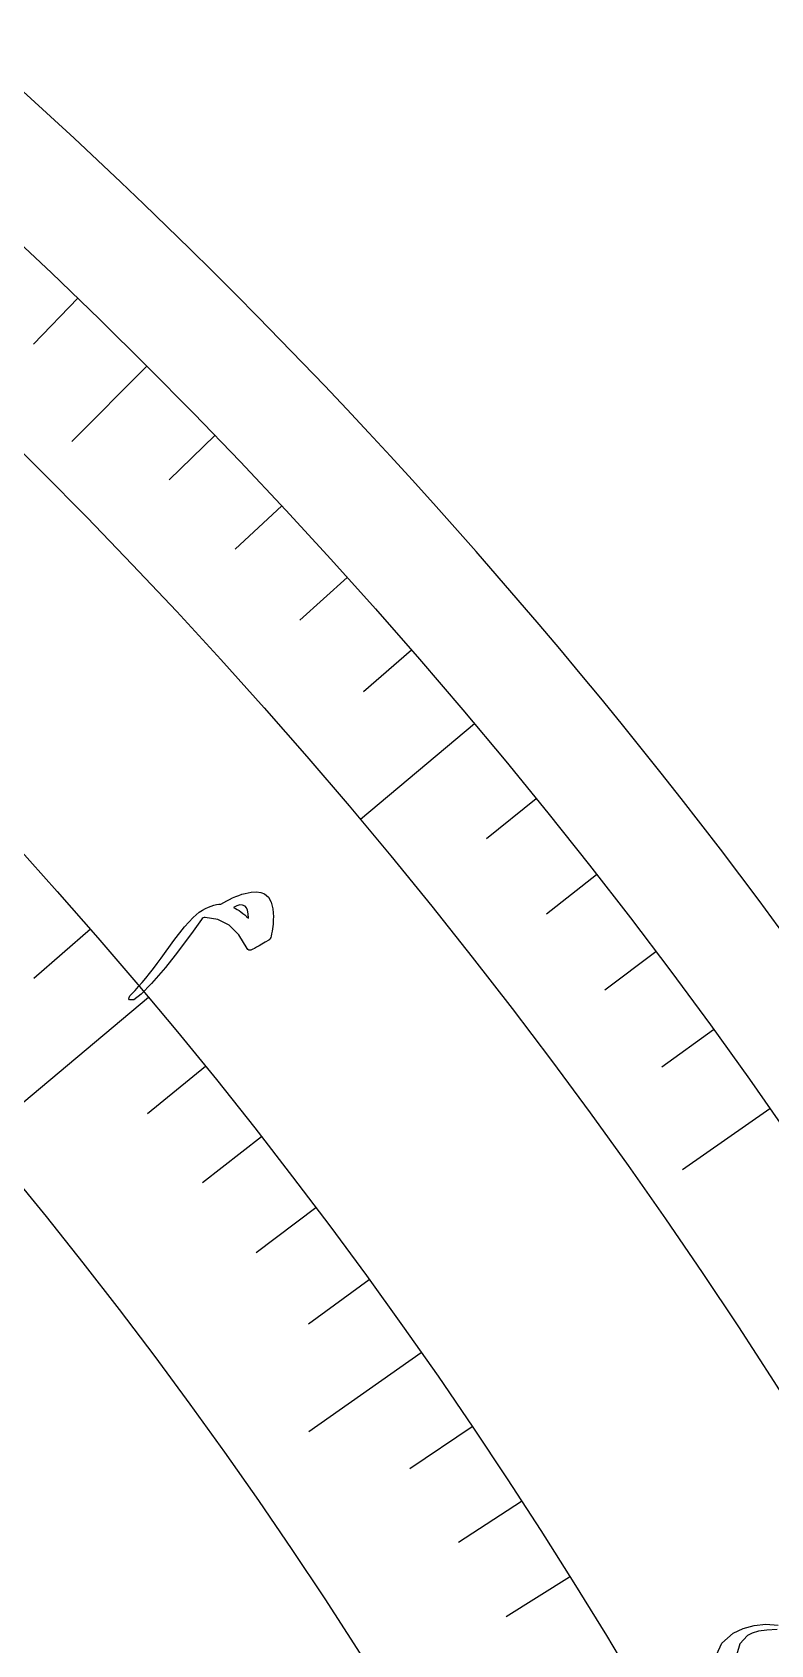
# Model space of a CAD drawing. Header units: millimetres. Extents: x -77 to 77, y -78 to 103.
# Drawn here: x 52.14 to 62.23, y 36.24 to 58.26 of the extents above; entities that cross this region are included whole.
import ezdxf

# ---------------------------------------------------------------- set-up
doc = ezdxf.new("R2010")
doc.units = ezdxf.units.MM
for name, color, linetype in [('CUT_OUTER', 1, 'Continuous'), ('ENGRAVE', 7, 'Continuous'), ('ENGRAVE_FINE', 8, 'Continuous'), ('TEXT', 5, 'Continuous')]:
    doc.layers.add(name, color=color, linetype=linetype)

msp = doc.modelspace()

# ---------------------------------------------------------------- linework, layer by layer
at = {"layer": 'CUT_OUTER'}
msp.add_arc((0.0003, 0.0004), 77.4995, 35.160141, 55.89847, dxfattribs=at)
at = {"layer": 'ENGRAVE'}
for points in [[(53.7048, 53.7048), (52.6772, 52.6772)], [(58.1811, 48.8197), (56.6227, 47.512)], [(53.7284, 45.0835), (51.7693, 43.4396)], [(62.2146, 43.5631), (61.0243, 42.7297)], [(57.4533, 40.2292), (55.917, 39.1535)]]:
    msp.add_lwpolyline(points, dxfattribs=at)
for radius in [75.95, 75.95, 73.9156, 70.1375, 70.1375, 67.1538, 61.6125, 61.6125, 56.575, 56.575]:
    msp.add_circle((0, 0), radius, dxfattribs=at)
at = {"layer": 'ENGRAVE_FINE'}
for points in [[(52.7593, 54.6339), (52.1536, 54.0067)], [(54.6339, 52.7593), (54.0067, 52.1536)], [(55.5463, 51.7978), (54.9087, 51.2032)], [(56.4418, 50.8205), (55.7939, 50.2371)], [(57.3202, 49.8277), (56.6622, 49.2557)], [(59.0242, 47.7969), (58.3467, 47.2482)], [(59.8494, 46.7595), (59.1624, 46.2227)], [(52.9334, 46.0143), (52.1614, 45.3432)], [(60.6564, 45.7079), (59.9601, 45.1831)], [(61.4448, 44.6423), (60.7395, 44.1298)], [(54.5071, 44.139), (53.7121, 43.4952)], [(55.2691, 43.181), (54.463, 42.5511)], [(56.0143, 42.2098), (55.1973, 41.5941)], [(56.7424, 41.2258), (55.9148, 40.6245)], [(58.1466, 39.2204), (57.2985, 38.6483)], [(58.8223, 38.1996), (57.9643, 37.6425)], [(59.48, 37.1672), (58.6124, 36.6251)]]:
    msp.add_lwpolyline(points, dxfattribs=at)
at = {"layer": 'TEXT'}
for points in [[(54.7159, 46.3569), (54.7549, 46.38), (54.7946, 46.4021), (54.8349, 46.4231), (54.8759, 46.443), (54.9176, 46.4614), (54.9598, 46.4777), (55.0026, 46.492), (55.046, 46.5042), (55.1296, 46.5206), (55.2015, 46.5251), (55.2618, 46.518), (55.3104, 46.4991), (55.3644, 46.4535), (55.4028, 46.3856), (55.4255, 46.2955), (55.4324, 46.1831), (55.4319, 46.1503), (55.4305, 46.1176), (55.428, 46.0849), (55.4246, 46.0524), (55.4203, 46.0198), (55.4151, 45.9871), (55.4092, 45.9542), (55.4026, 45.9211), (55.3978, 45.903), (55.391, 45.8879), (55.3823, 45.8756), (55.3716, 45.8663), (55.3216, 45.8372), (55.2767, 45.8113), (55.237, 45.7889), (55.2025, 45.7698), (55.1736, 45.7543), (55.151, 45.7425), (55.1345, 45.7345), (55.1243, 45.7303), (55.1091, 45.7283), (55.0961, 45.7314), (55.0853, 45.7394), (55.0768, 45.7525), (54.9619, 45.9379), (54.8276, 46.0704), (54.6742, 46.1498), (54.5022, 46.1759), (54.4856, 46.1739), (54.4714, 46.169), (54.4597, 46.1611), (54.4505, 46.1503), (54.3382, 45.9911), (54.2184, 45.8286), (54.0913, 45.6629), (53.9567, 45.494), (53.7696, 45.274), (53.6252, 45.127), (53.5239, 45.0528), (53.4656, 45.0514), (53.4587, 45.065), (53.4613, 45.0825), (53.4734, 45.1041), (53.4949, 45.1296), (53.5431, 45.1789), (53.5918, 45.2318), (53.6411, 45.2885), (53.691, 45.3487), (53.7415, 45.4123), (53.7928, 45.4787), (53.8449, 45.5481), (53.8976, 45.6204), (54.0744, 45.863), (54.2201, 46.0486), (54.335, 46.1769), (54.4192, 46.2478), (54.4633, 46.2749), (54.5056, 46.298), (54.5461, 46.3169), (54.5848, 46.3318), (54.6213, 46.343), (54.6553, 46.3509), (54.6868, 46.3556), (54.7159, 46.3569)], [(54.8888, 46.3128), (54.9137, 46.3), (54.9389, 46.2855), (54.9642, 46.2694), (54.9898, 46.2516), (55.0156, 46.2323), (55.0413, 46.2116), (55.067, 46.1895), (55.0927, 46.1661), (55.0898, 46.227), (55.0813, 46.2745), (55.067, 46.3085), (55.0472, 46.3291), (55.0126, 46.3444), (54.9747, 46.3468), (54.9334, 46.3362), (54.8888, 46.3128)]]:
    msp.add_lwpolyline(points, close=True, dxfattribs=at)
for points in [[(61.4854, 36.1064), (61.5598, 36.2678), (61.7166, 36.4008), (61.8529, 36.4669), (62.0004, 36.5079), (62.1591, 36.5236), (62.3291, 36.5137)], [(62.317, 36.4512), (62.1764, 36.4436), (62.0621, 36.4279), (61.9738, 36.4044), (61.9117, 36.3729), (61.8063, 36.257), (61.767, 36.1174)]]:
    msp.add_lwpolyline(points, dxfattribs=at)

doc.saveas('drawing.dxf')
